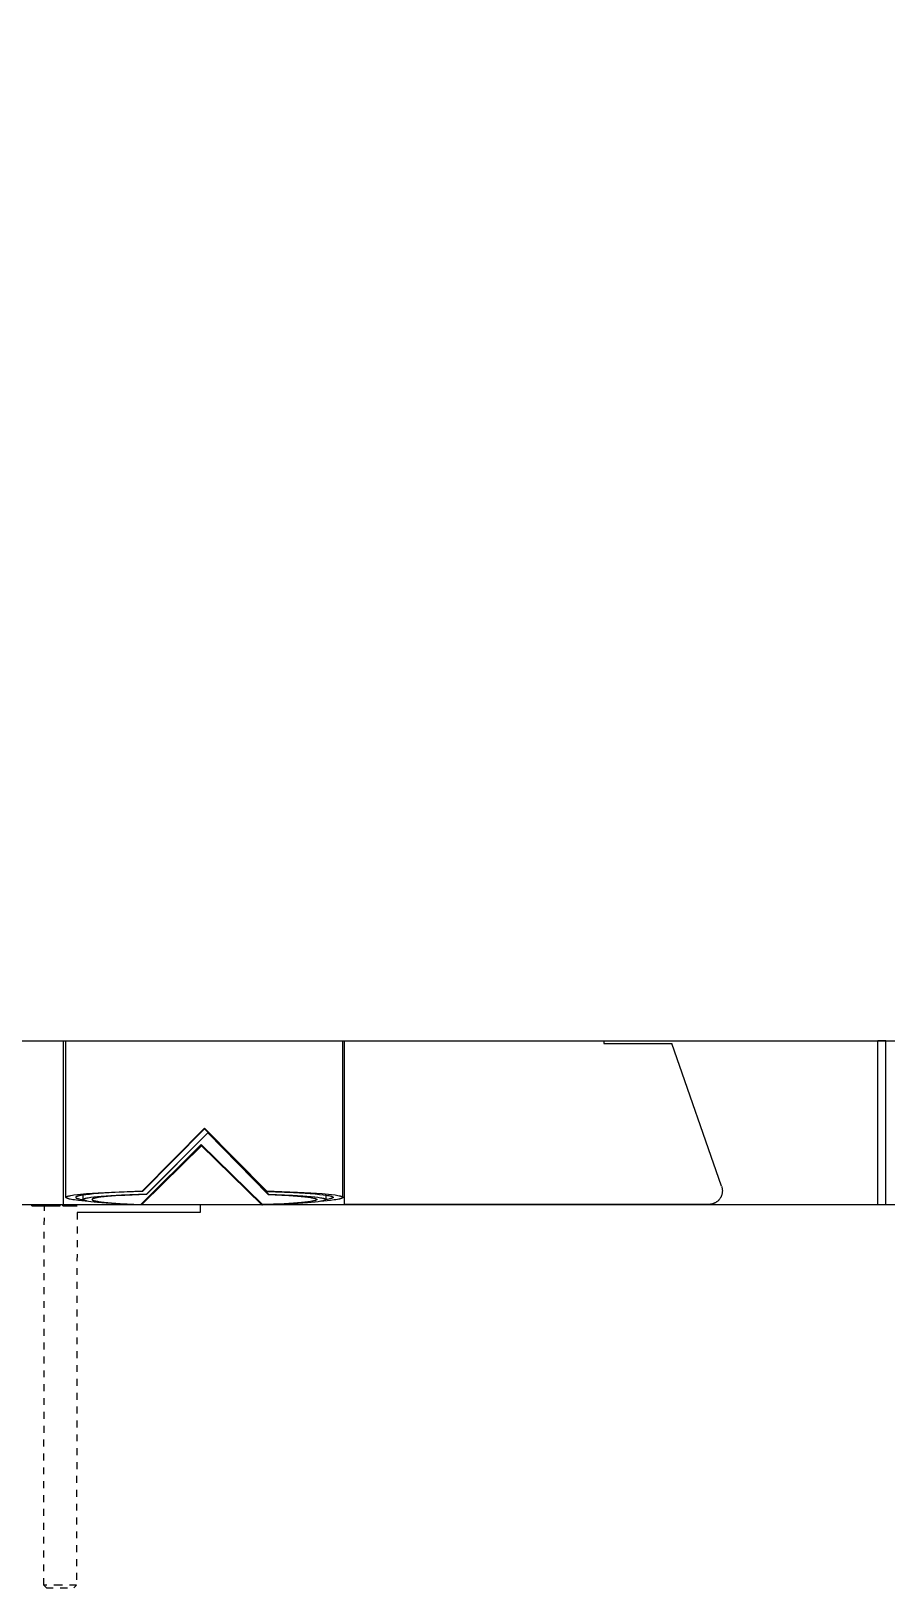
# Model space of a CAD drawing. Header units: inches. Extents: x 214 to 477, y -11 to 187.
# Drawn here: x 255.6 to 267.94, y 67.18 to 89.64 of the extents above; entities that cross this region are included whole.
import ezdxf

# ---------------------------------------------------------------- set-up
doc = ezdxf.new("R2010")
doc.units = ezdxf.units.IN
doc.linetypes.add('HIDDEN', pattern=[1.905, 1.27, -0.635])
for name, color, linetype, lineweight in [('ZANO_R', 7, 'Continuous', 0), ('ZANO_R_przerywana', 250, 'HIDDEN', 0), ('ZANO_W', 1, 'Continuous', 0)]:
    doc.layers.add(name, color=color, linetype=linetype, lineweight=lineweight)
doc.styles.get("Standard").update_dxf_attribs({"font": 'arial.ttf'})
doc.dimstyles.new('amerykanie', dxfattribs={"dimtxt": 50, "dimasz": 50, "dimexe": 0.5, "dimexo": 0.5, "dimgap": 1, "dimtad": 1, "dimdec": 0, "dimzin": 0, "dimlunit": 5, "dimtxsty": 'Standard', "dimcen": 0.09, "dimclrd": 1, "dimclre": 1, "dimclrt": 1, "dimazin": 0, "dimtfac": 1, "dimtdec": 0, "dimtmove": 0, "dimatfit": 3, "dimfxl": 1, "dimtzin": 0, "dimarcsym": 1})

# ---------------------------------------------------------------- blocks, each defined once
blk = doc.blocks.new('*D356')
at = {"layer": 'ZANO_W', "color": 1, "lineweight": -2}
for p, q in [((257.806, 121.283), (221.287, 121.283)), ((221.787, 120.283), (221.787, 73.709)), ((255.292, 72.709), (221.287, 72.709))]:
    blk.add_line(p, q, dxfattribs=at)
at = {"layer": 'ZANO_W', "color": 1}
for points in [[(221.953, 120.283), (221.62, 120.283), (221.787, 121.283)], [(221.62, 73.709), (221.953, 73.709), (221.787, 72.709)]]:
    blk.add_solid(points, dxfattribs=at)
at = {"layer": 'ZANO_W', "color": 1, "insert": (220.026, 96.996), "char_height": 2.4375, "attachment_point": 5, "rotation": 90}
blk.add_mtext('48 9/16', dxfattribs=at)

msp = doc.modelspace()

# ---------------------------------------------------------------- linework, layer by layer
at = {"layer": 'ZANO_R'}
for p, q in [((232.90098, 75.0719), (258.09791, 75.0719)), ((256.06899, 72.70922), (256.06899, 75.0719)), ((256.1029, 72.81202), (256.1029, 75.0719)), ((258.09791, 75.0719), (283.29483, 75.0719)), ((260.10292, 72.81202), (260.10292, 75.0719)), ((260.12683, 72.70922), (260.12683, 75.0719)), ((263.86789, 75.0719), (263.86789, 75.03208)), ((263.86789, 75.03208), (264.85215, 75.03208)), ((265.56867, 72.9707), (264.85215, 75.03208)), ((267.82238, 75.07144), (267.82238, 75.0719)), ((267.94049, 75.07144), (267.82238, 75.07144)), ((267.82238, 72.70922), (267.82238, 75.07144)), ((267.94049, 75.0719), (267.94049, 75.07144)), ((267.94049, 72.70922), (267.94049, 75.07144)), ((257.20757, 72.90476), (258.10291, 73.80994)), ((258.10291, 73.80252), (257.20757, 72.89638)), ((257.2666, 72.85332), (258.15169, 73.74197)), ((257.27103, 72.86104), (258.15547, 73.74856)), ((258.10291, 73.80994), (258.99824, 72.90476)), ((258.10291, 73.80252), (258.10291, 73.80994)), ((258.10291, 73.80252), (258.99824, 72.89638)), ((258.15547, 73.74856), (258.15169, 73.74197)), ((258.15169, 73.74197), (259.0213, 72.85056)), ((258.15547, 73.74856), (259.02574, 72.85828)), ((258.05035, 73.56546), (257.18008, 72.70264)), ((258.05413, 73.57205), (257.18452, 72.71036)), ((257.20757, 72.72594), (258.0553, 73.5605)), ((258.05902, 73.55679), (257.20757, 72.71756)), ((258.05035, 73.56546), (258.05413, 73.57205)), ((258.93479, 72.69988), (258.05035, 73.56546)), ((258.93922, 72.7076), (258.05413, 73.57205)), ((256.1029, 72.81116), (256.10291, 72.81159)), ((256.1029, 72.81094), (256.1029, 72.81116)), ((256.10292, 72.81071), (256.1029, 72.81094)), ((256.10291, 72.81159), (256.10296, 72.81202)), ((256.10294, 72.81049), (256.10292, 72.81071)), ((256.10297, 72.81026), (256.10294, 72.81049)), ((256.10296, 72.81202), (256.10305, 72.81245)), ((256.10301, 72.81004), (256.10297, 72.81026)), ((256.10306, 72.80981), (256.10301, 72.81004)), ((256.10305, 72.81245), (256.10317, 72.81288)), ((256.10312, 72.80959), (256.10306, 72.80981)), ((256.10319, 72.80936), (256.10312, 72.80959)), ((256.10317, 72.81288), (256.10332, 72.81331)), ((256.10327, 72.80914), (256.10319, 72.80936)), ((256.10336, 72.80891), (256.10327, 72.80914)), ((256.10332, 72.81331), (256.10351, 72.81375)), ((256.10346, 72.80869), (256.10336, 72.80891)), ((256.10356, 72.80846), (256.10346, 72.80869)), ((256.10351, 72.81375), (256.10373, 72.81418)), ((256.10368, 72.80823), (256.10356, 72.80846)), ((256.1038, 72.80801), (256.10368, 72.80823)), ((256.10373, 72.81418), (256.10399, 72.81461)), ((256.10394, 72.80778), (256.1038, 72.80801)), ((256.10408, 72.80756), (256.10394, 72.80778)), ((256.10399, 72.81461), (256.10428, 72.81505)), ((256.10424, 72.80733), (256.10408, 72.80756)), ((256.1044, 72.8071), (256.10424, 72.80733)), ((256.10428, 72.81505), (256.1046, 72.81548)), ((256.10457, 72.80688), (256.1044, 72.8071)), ((256.10475, 72.80665), (256.10457, 72.80688)), ((256.1046, 72.81548), (256.10496, 72.81591)), ((256.10494, 72.80642), (256.10475, 72.80665)), ((256.10515, 72.8062), (256.10494, 72.80642)), ((256.10496, 72.81591), (256.10536, 72.81635)), ((256.10536, 72.80597), (256.10515, 72.8062)), ((256.10536, 72.81635), (256.10579, 72.81678)), ((256.10558, 72.80574), (256.10536, 72.80597)), ((256.10581, 72.80552), (256.10558, 72.80574)), ((256.10579, 72.81678), (256.10625, 72.81722)), ((256.10604, 72.80529), (256.10581, 72.80552)), ((256.10629, 72.80506), (256.10604, 72.80529)), ((256.10625, 72.81722), (256.10675, 72.81766)), ((256.10655, 72.80483), (256.10629, 72.80506)), ((256.1071, 72.80438), (256.10655, 72.80483)), ((256.10675, 72.81766), (256.10729, 72.81809)), ((256.10768, 72.80392), (256.1071, 72.80438)), ((256.10729, 72.81809), (256.10786, 72.81853)), ((256.1083, 72.80347), (256.10768, 72.80392)), ((256.10786, 72.81853), (256.10847, 72.81897)), ((256.10896, 72.80301), (256.1083, 72.80347)), ((256.10847, 72.81897), (256.10911, 72.8194)), ((256.10966, 72.80256), (256.10896, 72.80301)), ((256.10911, 72.8194), (256.10979, 72.81984)), ((256.1104, 72.8021), (256.10966, 72.80256)), ((256.10979, 72.81984), (256.1105, 72.82028)), ((256.11118, 72.80164), (256.1104, 72.8021)), ((256.1105, 72.82028), (256.11125, 72.82072)), ((256.112, 72.80119), (256.11118, 72.80164)), ((256.11125, 72.82072), (256.11204, 72.82115)), ((256.11285, 72.80073), (256.112, 72.80119)), ((256.11204, 72.82115), (256.11286, 72.82159)), ((256.11375, 72.80027), (256.11285, 72.80073)), ((256.11286, 72.82159), (256.11461, 72.82247)), ((256.11566, 72.79935), (256.11375, 72.80027)), ((256.11461, 72.82247), (256.11651, 72.82335)), ((256.11773, 72.79844), (256.11566, 72.79935)), ((256.11651, 72.82335), (256.11855, 72.82423)), ((256.11995, 72.79752), (256.11773, 72.79844)), ((256.11855, 72.82423), (256.12074, 72.82511)), ((256.12234, 72.7966), (256.11995, 72.79752)), ((256.12074, 72.82511), (256.12308, 72.82599)), ((256.12489, 72.79568), (256.12234, 72.7966)), ((256.12308, 72.82599), (256.12556, 72.82687)), ((256.12759, 72.79476), (256.12489, 72.79568)), ((256.12556, 72.82687), (256.13097, 72.82864)), ((256.13349, 72.79292), (256.12759, 72.79476)), ((256.13097, 72.82864), (256.13698, 72.8304)), ((256.14004, 72.79108), (256.13349, 72.79292)), ((256.13698, 72.8304), (256.14358, 72.83216)), ((256.14724, 72.78924), (256.14004, 72.79108)), ((256.14358, 72.83216), (256.15079, 72.83393)), ((256.1551, 72.7874), (256.14724, 72.78924)), ((256.15079, 72.83393), (256.1586, 72.83569)), ((256.16362, 72.78556), (256.1551, 72.7874)), ((256.1586, 72.83569), (256.17603, 72.83921)), ((256.18262, 72.7819), (256.16362, 72.78556)), ((256.17603, 72.83921), (256.19589, 72.84271)), ((256.20427, 72.77826), (256.18262, 72.7819)), ((256.19589, 72.84271), (256.21817, 72.84618)), ((256.22854, 72.77464), (256.20427, 72.77826)), ((256.21817, 72.84618), (256.26992, 72.85304)), ((256.24464, 72.81155), (256.24463, 72.81116)), ((256.24463, 72.81116), (256.24463, 72.81103)), ((256.24463, 72.81103), (256.24464, 72.81091)), ((256.24469, 72.81193), (256.24464, 72.81155)), ((256.24464, 72.81091), (256.24464, 72.81078)), ((256.24464, 72.81078), (256.24465, 72.81066)), ((256.24465, 72.81066), (256.24467, 72.81053)), ((256.24467, 72.81053), (256.24469, 72.8104)), ((256.24476, 72.81232), (256.24469, 72.81193)), ((256.24469, 72.8104), (256.24471, 72.81028)), ((256.24471, 72.81028), (256.24473, 72.81015)), ((256.24473, 72.81015), (256.24476, 72.81002)), ((256.24487, 72.81271), (256.24476, 72.81232)), ((256.24476, 72.81002), (256.24479, 72.8099)), ((256.24479, 72.8099), (256.24482, 72.80977)), ((256.24482, 72.80977), (256.24486, 72.80965)), ((256.24486, 72.80965), (256.24489, 72.80952)), ((256.245, 72.8131), (256.24487, 72.81271)), ((256.24489, 72.80952), (256.24494, 72.80939)), ((256.24494, 72.80939), (256.24498, 72.80927)), ((256.24498, 72.80927), (256.24503, 72.80914)), ((256.24516, 72.81349), (256.245, 72.8131)), ((256.24503, 72.80914), (256.24508, 72.80901)), ((256.24508, 72.80901), (256.24514, 72.80889)), ((256.24514, 72.80889), (256.2452, 72.80876)), ((256.24536, 72.81388), (256.24516, 72.81349)), ((256.2452, 72.80876), (256.24526, 72.80863)), ((256.24526, 72.80863), (256.24532, 72.80851)), ((256.24532, 72.80851), (256.24539, 72.80838)), ((256.24558, 72.81427), (256.24536, 72.81388)), ((256.24539, 72.80838), (256.24546, 72.80825)), ((256.24546, 72.80825), (256.24553, 72.80813)), ((256.24553, 72.80813), (256.24561, 72.808)), ((256.24583, 72.81466), (256.24558, 72.81427)), ((256.24561, 72.808), (256.24569, 72.80787)), ((256.24569, 72.80787), (256.24586, 72.80762)), ((256.24611, 72.81505), (256.24583, 72.81466)), ((256.24586, 72.80762), (256.24605, 72.80736)), ((256.24605, 72.80736), (256.24624, 72.80711)), ((256.24643, 72.81544), (256.24611, 72.81505)), ((256.24624, 72.80711), (256.24645, 72.80685)), ((256.24677, 72.81583), (256.24643, 72.81544)), ((256.24645, 72.80685), (256.24667, 72.8066)), ((256.24667, 72.8066), (256.24691, 72.80634)), ((256.24715, 72.81622), (256.24677, 72.81583)), ((256.24691, 72.80634), (256.24716, 72.80609)), ((256.24755, 72.81661), (256.24715, 72.81622)), ((256.24716, 72.80609), (256.24742, 72.80584)), ((256.24742, 72.80584), (256.24769, 72.80558)), ((256.24799, 72.817), (256.24755, 72.81661)), ((256.24769, 72.80558), (256.24798, 72.80532)), ((256.24798, 72.80532), (256.24828, 72.80507)), ((256.24845, 72.8174), (256.24799, 72.817)), ((256.24828, 72.80507), (256.24859, 72.80481)), ((256.24895, 72.81779), (256.24845, 72.8174)), ((256.24859, 72.80481), (256.24892, 72.80456)), ((256.24892, 72.80456), (256.24925, 72.8043)), ((256.24948, 72.81818), (256.24895, 72.81779)), ((256.24925, 72.8043), (256.24961, 72.80405)), ((256.25004, 72.81857), (256.24948, 72.81818)), ((256.24961, 72.80405), (256.25035, 72.80353)), ((256.25063, 72.81897), (256.25004, 72.81857)), ((256.25035, 72.80353), (256.25115, 72.80302)), ((256.25125, 72.81936), (256.25063, 72.81897)), ((256.25115, 72.80302), (256.25199, 72.80251)), ((256.2519, 72.81975), (256.25125, 72.81936)), ((256.25258, 72.82015), (256.2519, 72.81975)), ((256.25199, 72.80251), (256.2529, 72.802)), ((256.2533, 72.82054), (256.25258, 72.82015)), ((256.2529, 72.802), (256.25385, 72.80148)), ((256.25482, 72.82133), (256.2533, 72.82054)), ((256.25385, 72.80148), (256.25486, 72.80097)), ((256.25647, 72.82212), (256.25482, 72.82133)), ((256.25486, 72.80097), (256.25592, 72.80046)), ((256.25592, 72.80046), (256.25703, 72.79994)), ((256.25825, 72.82291), (256.25647, 72.82212)), ((256.25703, 72.79994), (256.25943, 72.79891)), ((256.26015, 72.8237), (256.25825, 72.82291)), ((256.25943, 72.79891), (256.26203, 72.79788)), ((256.26218, 72.82449), (256.26015, 72.8237)), ((256.26203, 72.79788), (256.26486, 72.79685)), ((256.26434, 72.82529), (256.26218, 72.82449)), ((256.26904, 72.82687), (256.26434, 72.82529)), ((256.26486, 72.79685), (256.2679, 72.79582)), ((256.2679, 72.79582), (256.27115, 72.79479)), ((256.27425, 72.82845), (256.26904, 72.82687)), ((256.26992, 72.85304), (256.40133, 72.86617)), ((256.27115, 72.79479), (256.27833, 72.79272)), ((256.27998, 72.83004), (256.27425, 72.82845)), ((256.27833, 72.79272), (256.28639, 72.79066)), ((256.28624, 72.83162), (256.27998, 72.83004)), ((256.29301, 72.83321), (256.28624, 72.83162)), ((256.28639, 72.79066), (256.29533, 72.7886)), ((256.30813, 72.83637), (256.29301, 72.83321)), ((256.29533, 72.7886), (256.30516, 72.78654)), ((256.30516, 72.78654), (256.32748, 72.78244)), ((256.32534, 72.83951), (256.30813, 72.83637)), ((256.34465, 72.84264), (256.32534, 72.83951)), ((256.32748, 72.78244), (256.35335, 72.77838)), ((256.3895, 72.84881), (256.34465, 72.84264)), ((256.3529, 72.78046), (256.3529, 72.84387)), ((256.3529, 72.78071), (256.35294, 72.78106)), ((256.3529, 72.78035), (256.3529, 72.78071)), ((256.35292, 72.77998), (256.3529, 72.78035)), ((256.35297, 72.77962), (256.35292, 72.77998)), ((256.35294, 72.78106), (256.35299, 72.78142)), ((256.35305, 72.77926), (256.35297, 72.77962)), ((256.35299, 72.78142), (256.35308, 72.78178)), ((256.35315, 72.7789), (256.35305, 72.77926)), ((256.35308, 72.78178), (256.35319, 72.78214)), ((256.35328, 72.77854), (256.35315, 72.7789)), ((256.35319, 72.78214), (256.35333, 72.7825)), ((256.35344, 72.77818), (256.35328, 72.77854)), ((256.35333, 72.7825), (256.3535, 72.78286)), ((256.35363, 72.77782), (256.35344, 72.77818)), ((256.3535, 72.78286), (256.35369, 72.78321)), ((256.35384, 72.77745), (256.35363, 72.77782)), ((256.35369, 72.78321), (256.35391, 72.78357)), ((256.35409, 72.77709), (256.35384, 72.77745)), ((256.35391, 72.78357), (256.35415, 72.78393)), ((256.35435, 72.77673), (256.35409, 72.77709)), ((256.35415, 72.78393), (256.35442, 72.78429)), ((256.35465, 72.77636), (256.35435, 72.77673)), ((256.35442, 72.78429), (256.35472, 72.78464)), ((256.35472, 72.78464), (256.35505, 72.785)), ((256.35505, 72.785), (256.3554, 72.78536)), ((256.3554, 72.78536), (256.35578, 72.78572)), ((256.35578, 72.78572), (256.35619, 72.78608)), ((256.35619, 72.78608), (256.35663, 72.78644)), ((256.35663, 72.78644), (256.35709, 72.7868)), ((256.35709, 72.7868), (256.35758, 72.78716)), ((256.35758, 72.78716), (256.3581, 72.78752)), ((256.3581, 72.78752), (256.35865, 72.78788)), ((256.35865, 72.78788), (256.35922, 72.78824)), ((256.35922, 72.78824), (256.35982, 72.7886)), ((256.35982, 72.7886), (256.36045, 72.78896)), ((256.36045, 72.78896), (256.3618, 72.78969)), ((256.3618, 72.78969), (256.36325, 72.79041)), ((256.36325, 72.79041), (256.36482, 72.79114)), ((256.36482, 72.79114), (256.3665, 72.79186)), ((256.3665, 72.79186), (256.36829, 72.79259)), ((256.36829, 72.79259), (256.3702, 72.79331)), ((256.3702, 72.79331), (256.37437, 72.79476)), ((256.37437, 72.79476), (256.37899, 72.79622)), ((256.37899, 72.79622), (256.38407, 72.79767)), ((256.38407, 72.79767), (256.38962, 72.79913)), ((256.4425, 72.85483), (256.3895, 72.84881)), ((256.38962, 72.79913), (256.39564, 72.80058)), ((256.39564, 72.80058), (256.40908, 72.80348)), ((256.40133, 72.86617), (256.56686, 72.87819)), ((256.40908, 72.80348), (256.4244, 72.80638)), ((256.4244, 72.80638), (256.46069, 72.81211)), ((256.50338, 72.86066), (256.4425, 72.85483)), ((256.46069, 72.81211), (256.50442, 72.81774)), ((256.47889, 72.78078), (256.47888, 72.78046)), ((256.47888, 72.78046), (256.4789, 72.78014)), ((256.47893, 72.7811), (256.47889, 72.78078)), ((256.4789, 72.78014), (256.47893, 72.77982)), ((256.47899, 72.78142), (256.47893, 72.7811)), ((256.47893, 72.77982), (256.47899, 72.7795)), ((256.47907, 72.78174), (256.47899, 72.78142)), ((256.47899, 72.7795), (256.47907, 72.77918)), ((256.47917, 72.78206), (256.47907, 72.78174)), ((256.47907, 72.77918), (256.47917, 72.77885)), ((256.4793, 72.78238), (256.47917, 72.78206)), ((256.47917, 72.77885), (256.4793, 72.77853)), ((256.47944, 72.7827), (256.4793, 72.78238)), ((256.4793, 72.77853), (256.47945, 72.77821)), ((256.47962, 72.78302), (256.47944, 72.7827)), ((256.47945, 72.77821), (256.47963, 72.77789)), ((256.47981, 72.78333), (256.47962, 72.78302)), ((256.47963, 72.77789), (256.47983, 72.77756)), ((256.48003, 72.78365), (256.47981, 72.78333)), ((256.47983, 72.77756), (256.48005, 72.77724)), ((256.48027, 72.78397), (256.48003, 72.78365)), ((256.48005, 72.77724), (256.4803, 72.77692)), ((256.48053, 72.78429), (256.48027, 72.78397)), ((256.4803, 72.77692), (256.48057, 72.77659)), ((256.48082, 72.78461), (256.48053, 72.78429)), ((256.48057, 72.77659), (256.48086, 72.77627)), ((256.48113, 72.78493), (256.48082, 72.78461)), ((256.48146, 72.78525), (256.48113, 72.78493)), ((256.48182, 72.78557), (256.48146, 72.78525)), ((256.4822, 72.78589), (256.48182, 72.78557)), ((256.4826, 72.78621), (256.4822, 72.78589)), ((256.48303, 72.78653), (256.4826, 72.78621)), ((256.48348, 72.78685), (256.48303, 72.78653)), ((256.48395, 72.78717), (256.48348, 72.78685)), ((256.48445, 72.78749), (256.48395, 72.78717)), ((256.48497, 72.78781), (256.48445, 72.78749)), ((256.48551, 72.78814), (256.48497, 72.78781)), ((256.48668, 72.78878), (256.48551, 72.78814)), ((256.48793, 72.78942), (256.48668, 72.78878)), ((256.48929, 72.79007), (256.48793, 72.78942)), ((256.49074, 72.79071), (256.48929, 72.79007)), ((256.49228, 72.79136), (256.49074, 72.79071)), ((256.49393, 72.79201), (256.49228, 72.79136)), ((256.49751, 72.7933), (256.49393, 72.79201)), ((256.50148, 72.79459), (256.49751, 72.7933)), ((256.50584, 72.79589), (256.50148, 72.79459)), ((256.64705, 72.8716), (256.50338, 72.86066)), ((256.50442, 72.81774), (256.61349, 72.82855)), ((256.5106, 72.79718), (256.50584, 72.79589)), ((256.51575, 72.79847), (256.5106, 72.79718)), ((256.52726, 72.80105), (256.51575, 72.79847)), ((256.54036, 72.80363), (256.52726, 72.80105)), ((256.55505, 72.80619), (256.54036, 72.80363)), ((256.57134, 72.80873), (256.55505, 72.80619)), ((256.56686, 72.87819), (256.76111, 72.88878)), ((256.60865, 72.81375), (256.57134, 72.80873)), ((256.70164, 72.82343), (256.60865, 72.81375)), ((256.61349, 72.82855), (256.74907, 72.8385)), ((256.81613, 72.88132), (256.64705, 72.8716)), ((256.81736, 72.8324), (256.70164, 72.82343)), ((256.74907, 72.8385), (256.90725, 72.84734)), ((256.76111, 72.88878), (257.20757, 72.90476)), ((257.20757, 72.89638), (256.81613, 72.88132)), ((256.95277, 72.84047), (256.81736, 72.8324)), ((256.90725, 72.84734), (257.27103, 72.86104)), ((257.2666, 72.85332), (256.95277, 72.84047)), ((257.20757, 72.90476), (257.20757, 72.89638)), ((257.27103, 72.86104), (257.2666, 72.85332)), ((258.99824, 72.90476), (259.44471, 72.88878)), ((258.99824, 72.89638), (258.99824, 72.90476)), ((258.99824, 72.89638), (259.38969, 72.88132)), ((259.0213, 72.85056), (259.02574, 72.85828)), ((259.0213, 72.85056), (259.31982, 72.83675)), ((259.02574, 72.85828), (259.37314, 72.84346)), ((259.31982, 72.83675), (259.44572, 72.82827)), ((259.37314, 72.84346), (259.52089, 72.83414)), ((259.38969, 72.88132), (259.55877, 72.8716)), ((259.44471, 72.88878), (259.63895, 72.87819)), ((259.44572, 72.82827), (259.55094, 72.81895)), ((259.52089, 72.83414), (259.64481, 72.82378)), ((259.55094, 72.81895), (259.59488, 72.81404)), ((259.55877, 72.8716), (259.70244, 72.86066)), ((259.59488, 72.81404), (259.63267, 72.809)), ((259.63267, 72.809), (259.64921, 72.80644)), ((259.63895, 72.87819), (259.80449, 72.86617)), ((259.64481, 72.82378), (259.69665, 72.81829)), ((259.64921, 72.80644), (259.66415, 72.80387)), ((259.66415, 72.80387), (259.67749, 72.80128)), ((259.67749, 72.80128), (259.68922, 72.79867)), ((259.68922, 72.79867), (259.69448, 72.79737)), ((259.69448, 72.79737), (259.69934, 72.79607)), ((259.69665, 72.81829), (259.74128, 72.81265)), ((259.69934, 72.79607), (259.7038, 72.79476)), ((259.70244, 72.86066), (259.76331, 72.85483)), ((259.7038, 72.79476), (259.70786, 72.79345)), ((259.70786, 72.79345), (259.71152, 72.79214)), ((259.71152, 72.79214), (259.71321, 72.79149)), ((259.71321, 72.79149), (259.71479, 72.79084)), ((259.71479, 72.79084), (259.71627, 72.79019)), ((259.71627, 72.79019), (259.71766, 72.78953)), ((259.71766, 72.78953), (259.71895, 72.78888)), ((259.71895, 72.78888), (259.72014, 72.78823)), ((259.72014, 72.78823), (259.7207, 72.7879)), ((259.7207, 72.7879), (259.72123, 72.78758)), ((259.72123, 72.78758), (259.72174, 72.78725)), ((259.72174, 72.78725), (259.72223, 72.78693)), ((259.72223, 72.78693), (259.72269, 72.7866)), ((259.72269, 72.7866), (259.72313, 72.78628)), ((259.72313, 72.78628), (259.72354, 72.78595)), ((259.72354, 72.78595), (259.72393, 72.78563)), ((259.72393, 72.78563), (259.7243, 72.7853)), ((259.7243, 72.7853), (259.72464, 72.78498)), ((259.72464, 72.78498), (259.72496, 72.78466)), ((259.72496, 72.78466), (259.72525, 72.78433)), ((259.72529, 72.77664), (259.725, 72.77632)), ((259.72525, 72.78433), (259.72552, 72.78401)), ((259.72555, 72.77695), (259.72529, 72.77664)), ((259.72552, 72.78401), (259.72577, 72.78369)), ((259.72579, 72.77727), (259.72555, 72.77695)), ((259.72577, 72.78369), (259.72599, 72.78336)), ((259.72601, 72.77759), (259.72579, 72.77727)), ((259.72599, 72.78336), (259.72619, 72.78304)), ((259.7262, 72.77791), (259.72601, 72.77759)), ((259.72619, 72.78304), (259.72636, 72.78272)), ((259.72637, 72.77823), (259.7262, 72.77791)), ((259.72636, 72.78272), (259.72652, 72.78239)), ((259.72652, 72.77855), (259.72637, 72.77823)), ((259.72652, 72.78239), (259.72664, 72.78207)), ((259.72665, 72.77887), (259.72652, 72.77855)), ((259.72664, 72.78207), (259.72675, 72.78175)), ((259.72675, 72.77919), (259.72665, 72.77887)), ((259.72675, 72.78175), (259.72683, 72.78143)), ((259.72683, 72.77951), (259.72675, 72.77919)), ((259.72683, 72.78143), (259.72689, 72.78111)), ((259.72689, 72.77983), (259.72683, 72.77951)), ((259.72689, 72.78111), (259.72692, 72.78079)), ((259.72692, 72.78015), (259.72689, 72.77983)), ((259.72692, 72.78079), (259.72693, 72.78047)), ((259.72693, 72.78047), (259.72692, 72.78015)), ((259.74128, 72.81265), (259.77848, 72.80689)), ((259.76331, 72.85483), (259.81632, 72.84881)), ((259.77848, 72.80689), (259.79425, 72.80398)), ((259.79425, 72.80398), (259.80812, 72.80105)), ((259.80449, 72.86617), (259.93589, 72.85304)), ((259.80812, 72.80105), (259.81434, 72.79959)), ((259.81434, 72.79959), (259.82009, 72.79812)), ((259.81632, 72.84881), (259.86117, 72.84264)), ((259.82009, 72.79812), (259.82537, 72.79665)), ((259.82537, 72.79665), (259.83018, 72.79518)), ((259.83018, 72.79518), (259.83452, 72.79371)), ((259.83452, 72.79371), (259.83651, 72.79298)), ((259.83651, 72.79298), (259.83839, 72.79224)), ((259.83839, 72.79224), (259.84015, 72.79151)), ((259.84015, 72.79151), (259.8418, 72.79077)), ((259.8418, 72.79077), (259.84333, 72.79004)), ((259.84333, 72.79004), (259.84474, 72.78931)), ((259.84474, 72.78931), (259.84541, 72.78894)), ((259.84541, 72.78894), (259.84604, 72.78857)), ((259.84604, 72.78857), (259.84665, 72.78821)), ((259.84665, 72.78821), (259.84723, 72.78784)), ((259.84723, 72.78784), (259.84778, 72.78748)), ((259.84778, 72.78748), (259.8483, 72.78711)), ((259.8483, 72.78711), (259.8488, 72.78675)), ((259.8488, 72.78675), (259.84926, 72.78638)), ((259.84926, 72.78638), (259.8497, 72.78602)), ((259.8497, 72.78602), (259.85011, 72.78565)), ((259.85011, 72.78565), (259.85049, 72.78529)), ((259.85049, 72.78529), (259.85084, 72.78493)), ((259.85084, 72.78493), (259.85117, 72.78456)), ((259.85139, 72.77664), (259.85109, 72.77628)), ((259.85117, 72.78456), (259.85146, 72.7842)), ((259.85167, 72.777), (259.85139, 72.77664)), ((259.85146, 72.7842), (259.85173, 72.78384)), ((259.85191, 72.77736), (259.85167, 72.777)), ((259.85173, 72.78384), (259.85197, 72.78347)), ((259.85213, 72.77771), (259.85191, 72.77736)), ((259.85197, 72.78347), (259.85219, 72.78311)), ((259.85232, 72.77807), (259.85213, 72.77771)), ((259.85219, 72.78311), (259.85238, 72.78275)), ((259.85249, 72.77843), (259.85232, 72.77807)), ((259.85238, 72.78275), (259.85253, 72.78239)), ((259.87834, 72.78244), (259.85247, 72.77838)), ((259.85263, 72.77879), (259.85249, 72.77843)), ((259.85253, 72.78239), (259.85267, 72.78202)), ((259.85274, 72.77914), (259.85263, 72.77879)), ((259.85267, 72.78202), (259.85277, 72.78166)), ((259.85282, 72.7795), (259.85274, 72.77914)), ((259.85277, 72.78166), (259.85285, 72.7813)), ((259.85288, 72.77986), (259.85282, 72.7795)), ((259.85285, 72.7813), (259.8529, 72.78094)), ((259.85291, 72.78022), (259.85288, 72.77986)), ((259.8529, 72.78094), (259.85292, 72.78058)), ((259.85292, 72.78058), (259.85291, 72.78022)), ((259.85292, 72.84387), (259.85292, 72.78058)), ((259.86117, 72.84264), (259.88047, 72.83951)), ((259.90066, 72.78654), (259.87834, 72.78244)), ((259.88047, 72.83951), (259.89769, 72.83637)), ((259.89769, 72.83637), (259.91281, 72.83321)), ((259.91049, 72.7886), (259.90066, 72.78654)), ((259.91943, 72.79066), (259.91049, 72.7886)), ((259.91281, 72.83321), (259.91958, 72.83162)), ((259.92749, 72.79272), (259.91943, 72.79066)), ((259.91958, 72.83162), (259.92583, 72.83004)), ((259.92583, 72.83004), (259.93157, 72.82845)), ((259.93466, 72.79479), (259.92749, 72.79272)), ((259.93157, 72.82845), (259.93678, 72.82687)), ((259.93792, 72.79582), (259.93466, 72.79479)), ((259.93589, 72.85304), (259.98765, 72.84618)), ((259.93678, 72.82687), (259.94148, 72.82529)), ((259.94096, 72.79685), (259.93792, 72.79582)), ((259.94379, 72.79788), (259.94096, 72.79685)), ((259.94148, 72.82529), (259.94364, 72.82449)), ((259.94364, 72.82449), (259.94567, 72.8237)), ((259.94639, 72.79891), (259.94379, 72.79788)), ((259.94567, 72.8237), (259.94757, 72.82291)), ((259.94878, 72.79994), (259.94639, 72.79891)), ((259.94757, 72.82291), (259.94935, 72.82212)), ((259.9499, 72.80046), (259.94878, 72.79994)), ((259.94935, 72.82212), (259.951, 72.82133)), ((259.95096, 72.80097), (259.9499, 72.80046)), ((259.95197, 72.80148), (259.95096, 72.80097)), ((259.951, 72.82133), (259.95252, 72.82054)), ((259.95292, 72.802), (259.95197, 72.80148)), ((259.95252, 72.82054), (259.95323, 72.82015)), ((259.95382, 72.80251), (259.95292, 72.802)), ((259.95323, 72.82015), (259.95392, 72.81975)), ((259.95467, 72.80302), (259.95382, 72.80251)), ((259.95392, 72.81975), (259.95457, 72.81936)), ((259.95457, 72.81936), (259.95519, 72.81897)), ((259.95547, 72.80353), (259.95467, 72.80302)), ((259.95519, 72.81897), (259.95578, 72.81857)), ((259.95621, 72.80405), (259.95547, 72.80353)), ((259.95578, 72.81857), (259.95634, 72.81818)), ((259.95656, 72.8043), (259.95621, 72.80405)), ((259.95634, 72.81818), (259.95687, 72.81779)), ((259.9569, 72.80456), (259.95656, 72.8043)), ((259.95687, 72.81779), (259.95736, 72.8174)), ((259.95723, 72.80481), (259.9569, 72.80456)), ((259.95754, 72.80507), (259.95723, 72.80481)), ((259.95736, 72.8174), (259.95783, 72.817)), ((259.95784, 72.80532), (259.95754, 72.80507)), ((259.95783, 72.817), (259.95827, 72.81661)), ((259.95813, 72.80558), (259.95784, 72.80532)), ((259.9584, 72.80584), (259.95813, 72.80558)), ((259.95827, 72.81661), (259.95867, 72.81622)), ((259.95866, 72.80609), (259.9584, 72.80584)), ((259.95891, 72.80634), (259.95866, 72.80609)), ((259.95867, 72.81622), (259.95905, 72.81583)), ((259.95914, 72.8066), (259.95891, 72.80634)), ((259.95905, 72.81583), (259.95939, 72.81544)), ((259.95937, 72.80685), (259.95914, 72.8066)), ((259.95958, 72.80711), (259.95937, 72.80685)), ((259.95939, 72.81544), (259.9597, 72.81505)), ((259.95977, 72.80736), (259.95958, 72.80711)), ((259.9597, 72.81505), (259.95999, 72.81466)), ((259.95996, 72.80762), (259.95977, 72.80736)), ((259.96013, 72.80787), (259.95996, 72.80762)), ((259.95999, 72.81466), (259.96024, 72.81427)), ((259.96021, 72.808), (259.96013, 72.80787)), ((259.96028, 72.80813), (259.96021, 72.808)), ((259.96024, 72.81427), (259.96046, 72.81388)), ((259.96036, 72.80825), (259.96028, 72.80813)), ((259.96043, 72.80838), (259.96036, 72.80825)), ((259.9605, 72.80851), (259.96043, 72.80838)), ((259.96046, 72.81388), (259.96066, 72.81349)), ((259.96056, 72.80863), (259.9605, 72.80851)), ((259.96062, 72.80876), (259.96056, 72.80863)), ((259.96068, 72.80889), (259.96062, 72.80876)), ((259.96066, 72.81349), (259.96082, 72.8131)), ((259.96074, 72.80901), (259.96068, 72.80889)), ((259.96079, 72.80914), (259.96074, 72.80901)), ((259.96084, 72.80927), (259.96079, 72.80914)), ((259.96082, 72.8131), (259.96095, 72.81271)), ((259.96088, 72.80939), (259.96084, 72.80927)), ((259.96092, 72.80952), (259.96088, 72.80939)), ((259.96096, 72.80965), (259.96092, 72.80952)), ((259.96095, 72.81271), (259.96106, 72.81232)), ((259.961, 72.80977), (259.96096, 72.80965)), ((259.96103, 72.8099), (259.961, 72.80977)), ((259.96106, 72.81002), (259.96103, 72.8099)), ((259.96106, 72.81232), (259.96113, 72.81193)), ((259.96109, 72.81015), (259.96106, 72.81002)), ((259.96111, 72.81028), (259.96109, 72.81015)), ((259.96113, 72.8104), (259.96111, 72.81028)), ((259.96113, 72.81193), (259.96117, 72.81155)), ((259.96115, 72.81053), (259.96113, 72.8104)), ((259.96116, 72.81066), (259.96115, 72.81053)), ((259.96117, 72.81078), (259.96116, 72.81066)), ((259.96117, 72.81155), (259.96119, 72.81116)), ((259.96118, 72.81091), (259.96117, 72.81078)), ((259.96119, 72.81103), (259.96118, 72.81091)), ((259.96119, 72.81116), (259.96119, 72.81103)), ((260.00155, 72.77826), (259.97728, 72.77464)), ((259.98765, 72.84618), (260.00993, 72.84271)), ((260.0232, 72.7819), (260.00155, 72.77826)), ((260.00993, 72.84271), (260.02979, 72.83921)), ((260.0422, 72.78556), (260.0232, 72.7819)), ((260.02979, 72.83921), (260.04722, 72.83569)), ((260.05072, 72.7874), (260.0422, 72.78556)), ((260.04722, 72.83569), (260.05503, 72.83393)), ((260.05857, 72.78924), (260.05072, 72.7874)), ((260.05503, 72.83393), (260.06224, 72.83216)), ((260.06578, 72.79108), (260.05857, 72.78924)), ((260.06224, 72.83216), (260.06884, 72.8304)), ((260.07232, 72.79292), (260.06578, 72.79108)), ((260.06884, 72.8304), (260.07485, 72.82864)), ((260.07822, 72.79476), (260.07232, 72.79292)), ((260.07485, 72.82864), (260.08026, 72.82687)), ((260.08093, 72.79568), (260.07822, 72.79476)), ((260.08026, 72.82687), (260.08274, 72.82599)), ((260.08348, 72.7966), (260.08093, 72.79568)), ((260.08274, 72.82599), (260.08508, 72.82511)), ((260.08587, 72.79752), (260.08348, 72.7966)), ((260.08508, 72.82511), (260.08727, 72.82423)), ((260.08809, 72.79844), (260.08587, 72.79752)), ((260.08727, 72.82423), (260.08931, 72.82335)), ((260.09016, 72.79935), (260.08809, 72.79844)), ((260.08931, 72.82335), (260.09121, 72.82247)), ((260.09207, 72.80027), (260.09016, 72.79935)), ((260.09121, 72.82247), (260.09296, 72.82159)), ((260.09296, 72.80073), (260.09207, 72.80027)), ((260.09296, 72.82159), (260.09378, 72.82115)), ((260.09382, 72.80119), (260.09296, 72.80073)), ((260.09378, 72.82115), (260.09457, 72.82072)), ((260.09464, 72.80164), (260.09382, 72.80119)), ((260.09457, 72.82072), (260.09532, 72.82028)), ((260.09542, 72.8021), (260.09464, 72.80164)), ((260.09532, 72.82028), (260.09603, 72.81984)), ((260.09615, 72.80256), (260.09542, 72.8021)), ((260.09603, 72.81984), (260.09671, 72.8194)), ((260.09685, 72.80301), (260.09615, 72.80256)), ((260.09671, 72.8194), (260.09735, 72.81897)), ((260.09752, 72.80347), (260.09685, 72.80301)), ((260.09735, 72.81897), (260.09796, 72.81853)), ((260.09814, 72.80392), (260.09752, 72.80347)), ((260.09796, 72.81853), (260.09853, 72.81809)), ((260.09872, 72.80438), (260.09814, 72.80392)), ((260.09853, 72.81809), (260.09907, 72.81766)), ((260.09927, 72.80483), (260.09872, 72.80438)), ((260.09907, 72.81766), (260.09957, 72.81722)), ((260.09953, 72.80506), (260.09927, 72.80483)), ((260.09977, 72.80529), (260.09953, 72.80506)), ((260.09957, 72.81722), (260.10003, 72.81678)), ((260.10001, 72.80552), (260.09977, 72.80529)), ((260.10024, 72.80574), (260.10001, 72.80552)), ((260.10003, 72.81678), (260.10046, 72.81635)), ((260.10046, 72.80597), (260.10024, 72.80574)), ((260.10046, 72.81635), (260.10086, 72.81591)), ((260.10067, 72.8062), (260.10046, 72.80597)), ((260.10087, 72.80642), (260.10067, 72.8062)), ((260.10086, 72.81591), (260.10122, 72.81548)), ((260.10107, 72.80665), (260.10087, 72.80642)), ((260.10125, 72.80688), (260.10107, 72.80665)), ((260.10122, 72.81548), (260.10154, 72.81505)), ((260.10142, 72.8071), (260.10125, 72.80688)), ((260.10158, 72.80733), (260.10142, 72.8071)), ((260.10154, 72.81505), (260.10183, 72.81461)), ((260.10174, 72.80756), (260.10158, 72.80733)), ((260.10188, 72.80778), (260.10174, 72.80756)), ((260.10183, 72.81461), (260.10209, 72.81418)), ((260.10201, 72.80801), (260.10188, 72.80778)), ((260.10214, 72.80823), (260.10201, 72.80801)), ((260.10209, 72.81418), (260.10231, 72.81375)), ((260.10226, 72.80846), (260.10214, 72.80823)), ((260.10236, 72.80869), (260.10226, 72.80846)), ((260.10231, 72.81375), (260.1025, 72.81331)), ((260.10246, 72.80891), (260.10236, 72.80869)), ((260.10255, 72.80914), (260.10246, 72.80891)), ((260.1025, 72.81331), (260.10265, 72.81288)), ((260.10263, 72.80936), (260.10255, 72.80914)), ((260.1027, 72.80959), (260.10263, 72.80936)), ((260.10265, 72.81288), (260.10277, 72.81245)), ((260.10276, 72.80981), (260.1027, 72.80959)), ((260.10281, 72.81004), (260.10276, 72.80981)), ((260.10277, 72.81245), (260.10285, 72.81202)), ((260.10285, 72.81026), (260.10281, 72.81004)), ((260.10285, 72.81202), (260.1029, 72.81159)), ((260.10288, 72.81049), (260.10285, 72.81026)), ((260.1029, 72.81071), (260.10288, 72.81049)), ((260.1029, 72.81159), (260.10292, 72.81116)), ((260.10292, 72.81094), (260.1029, 72.81071)), ((260.10292, 72.81116), (260.10292, 72.81094)), ((265.5311, 72.7767), (265.52659, 72.77171)), ((265.53543, 72.78184), (265.5311, 72.7767)), ((265.53958, 72.78713), (265.53543, 72.78184)), ((265.54355, 72.79255), (265.53958, 72.78713)), ((265.54733, 72.79811), (265.54355, 72.79255)), ((265.55092, 72.80379), (265.54733, 72.79811)), ((265.55432, 72.80959), (265.55092, 72.80379)), ((265.55751, 72.81551), (265.55432, 72.80959)), ((265.5605, 72.82153), (265.55751, 72.81551)), ((265.56328, 72.82764), (265.5605, 72.82153)), ((265.56585, 72.83385), (265.56328, 72.82764)), ((265.56821, 72.84015), (265.56585, 72.83385)), ((265.57036, 72.84652), (265.56821, 72.84015)), ((265.56867, 72.9707), (265.57072, 72.96445)), ((265.57228, 72.85296), (265.57036, 72.84652)), ((265.57072, 72.96445), (265.57257, 72.95813)), ((265.57398, 72.85946), (265.57228, 72.85296)), ((265.57257, 72.95813), (265.57421, 72.95175)), ((265.57546, 72.86602), (265.57398, 72.85946)), ((265.57421, 72.95175), (265.57563, 72.94532)), ((265.57672, 72.87262), (265.57546, 72.86602)), ((265.57563, 72.94532), (265.57683, 72.93884)), ((265.57775, 72.87927), (265.57672, 72.87262)), ((265.57683, 72.93884), (265.57782, 72.93233)), ((265.57855, 72.88594), (265.57775, 72.87927)), ((265.57782, 72.93233), (265.57859, 72.92579)), ((265.57912, 72.89264), (265.57855, 72.88594)), ((265.57859, 72.92579), (265.57914, 72.91923)), ((265.57946, 72.89935), (265.57912, 72.89264)), ((265.57914, 72.91923), (265.57947, 72.91265)), ((265.57958, 72.90607), (265.57946, 72.89935)), ((265.57947, 72.91265), (265.57958, 72.90607)), ((250.81309, 72.70922), (256.06899, 72.70922)), ((255.61247, 72.6898), (255.6125, 72.70922)), ((255.61253, 72.6898), (256.01961, 72.68917)), ((256.01961, 72.68917), (256.01964, 72.70922)), ((256.05684, 72.68911), (256.05584, 72.70922)), ((256.05684, 72.68911), (256.06093, 72.68911)), ((256.06096, 72.70922), (256.06093, 72.68911)), ((256.06093, 72.68911), (256.26404, 72.68879)), ((256.06899, 72.70922), (257.00316, 72.70922)), ((256.28489, 72.76753), (256.22854, 72.77464)), ((256.85774, 72.59171), (256.26389, 72.59171)), ((256.42763, 72.75398), (256.28489, 72.76753)), ((256.35498, 72.776), (256.35465, 72.77636)), ((256.35533, 72.77564), (256.35498, 72.776)), ((256.35571, 72.77527), (256.35533, 72.77564)), ((256.35612, 72.77491), (256.35571, 72.77527)), ((256.35656, 72.77454), (256.35612, 72.77491)), ((256.35702, 72.77418), (256.35656, 72.77454)), ((256.35752, 72.77381), (256.35702, 72.77418)), ((256.35804, 72.77345), (256.35752, 72.77381)), ((256.35859, 72.77308), (256.35804, 72.77345)), ((256.35917, 72.77272), (256.35859, 72.77308)), ((256.35978, 72.77235), (256.35917, 72.77272)), ((256.36041, 72.77199), (256.35978, 72.77235)), ((256.36108, 72.77162), (256.36041, 72.77199)), ((256.36249, 72.77089), (256.36108, 72.77162)), ((256.36402, 72.77015), (256.36249, 72.77089)), ((256.36567, 72.76942), (256.36402, 72.77015)), ((256.36743, 72.76869), (256.36567, 72.76942)), ((256.36931, 72.76795), (256.36743, 72.76869)), ((256.3713, 72.76722), (256.36931, 72.76795)), ((256.37564, 72.76575), (256.3713, 72.76722)), ((256.38045, 72.76428), (256.37564, 72.76575)), ((256.38573, 72.76281), (256.38045, 72.76428)), ((256.39148, 72.76134), (256.38573, 72.76281)), ((256.3977, 72.75987), (256.39148, 72.76134)), ((256.41157, 72.75695), (256.3977, 72.75987)), ((256.42734, 72.75403), (256.41157, 72.75695)), ((256.46454, 72.74827), (256.42734, 72.75403)), ((256.50917, 72.74263), (256.46454, 72.74827)), ((256.48086, 72.77627), (256.48118, 72.77595)), ((256.48118, 72.77595), (256.48152, 72.77562)), ((256.48152, 72.77562), (256.48189, 72.7753)), ((256.48189, 72.7753), (256.48228, 72.77497)), ((256.48228, 72.77497), (256.48269, 72.77465)), ((256.48269, 72.77465), (256.48313, 72.77432)), ((256.48313, 72.77432), (256.48359, 72.774)), ((256.48359, 72.774), (256.48407, 72.77367)), ((256.48407, 72.77367), (256.48458, 72.77335)), ((256.48458, 72.77335), (256.48512, 72.77302)), ((256.48512, 72.77302), (256.48568, 72.7727)), ((256.48568, 72.7727), (256.48687, 72.77205)), ((256.48687, 72.77205), (256.48816, 72.77139)), ((256.48816, 72.77139), (256.48954, 72.77074)), ((256.48954, 72.77074), (256.49103, 72.77009)), ((256.49103, 72.77009), (256.49261, 72.76943)), ((256.49261, 72.76943), (256.49429, 72.76878)), ((256.49429, 72.76878), (256.49796, 72.76747)), ((256.49796, 72.76747), (256.50202, 72.76617)), ((256.50202, 72.76617), (256.50648, 72.76486)), ((256.50648, 72.76486), (256.51134, 72.76356)), ((256.56101, 72.73715), (256.50917, 72.74263)), ((256.51134, 72.76356), (256.5166, 72.76225)), ((256.5166, 72.76225), (256.52833, 72.75965)), ((256.52833, 72.75965), (256.54167, 72.75706)), ((256.54167, 72.75706), (256.55661, 72.75448)), ((256.55661, 72.75448), (256.57315, 72.75193)), ((256.68493, 72.72679), (256.56101, 72.73715)), ((256.57315, 72.75193), (256.61094, 72.74689)), ((256.61094, 72.74689), (256.65487, 72.74198)), ((256.65487, 72.74198), (256.7601, 72.73266)), ((256.83268, 72.71746), (256.68493, 72.72679)), ((256.7601, 72.73266), (256.886, 72.72418)), ((257.18008, 72.70264), (256.83268, 72.71746)), ((258.03885, 72.59171), (256.85774, 72.59171)), ((256.886, 72.72418), (257.18452, 72.71036)), ((257.18452, 72.71036), (257.18008, 72.70264)), ((257.18676, 72.70922), (258.925, 72.70922)), ((257.20757, 72.71756), (257.19556, 72.71788)), ((257.20385, 72.72604), (257.20757, 72.72594)), ((257.20757, 72.72594), (257.20757, 72.71756)), ((258.03885, 72.70922), (258.03885, 72.59171)), ((259.29857, 72.71359), (258.93479, 72.69988)), ((258.93479, 72.69988), (258.93922, 72.7076)), ((259.25305, 72.72046), (258.93922, 72.7076)), ((259.20266, 72.70922), (260.12683, 72.70922)), ((259.38845, 72.72853), (259.25305, 72.72046)), ((259.45675, 72.72243), (259.29857, 72.71359)), ((259.50418, 72.7375), (259.38845, 72.72853)), ((259.59233, 72.73238), (259.45675, 72.72243)), ((259.59717, 72.74717), (259.50418, 72.7375)), ((259.70139, 72.74318), (259.59233, 72.73238)), ((259.63448, 72.75219), (259.59717, 72.74717)), ((259.65077, 72.75474), (259.63448, 72.75219)), ((259.66546, 72.7573), (259.65077, 72.75474)), ((259.67856, 72.75987), (259.66546, 72.7573)), ((259.69006, 72.76245), (259.67856, 72.75987)), ((259.69522, 72.76375), (259.69006, 72.76245)), ((259.69998, 72.76504), (259.69522, 72.76375)), ((259.70434, 72.76634), (259.69998, 72.76504)), ((259.74513, 72.74882), (259.70139, 72.74318)), ((259.70831, 72.76763), (259.70434, 72.76634)), ((259.71189, 72.76892), (259.70831, 72.76763)), ((259.71353, 72.76957), (259.71189, 72.76892)), ((259.71508, 72.77021), (259.71353, 72.76957)), ((259.71653, 72.77086), (259.71508, 72.77021)), ((259.71788, 72.7715), (259.71653, 72.77086)), ((259.71914, 72.77215), (259.71788, 72.7715)), ((259.7203, 72.77279), (259.71914, 72.77215)), ((259.72085, 72.77311), (259.7203, 72.77279)), ((259.72137, 72.77343), (259.72085, 72.77311)), ((259.72187, 72.77375), (259.72137, 72.77343)), ((259.72234, 72.77408), (259.72187, 72.77375)), ((259.72279, 72.7744), (259.72234, 72.77408)), ((259.72322, 72.77472), (259.72279, 72.7744)), ((259.72362, 72.77504), (259.72322, 72.77472)), ((259.724, 72.77536), (259.72362, 72.77504)), ((259.72436, 72.77568), (259.724, 72.77536)), ((259.72469, 72.776), (259.72436, 72.77568)), ((259.725, 72.77632), (259.72469, 72.776)), ((259.78142, 72.75455), (259.74513, 72.74882)), ((259.92092, 72.76753), (259.77818, 72.75398)), ((259.79674, 72.75744), (259.78142, 72.75455)), ((259.81018, 72.76034), (259.79674, 72.75744)), ((259.8162, 72.7618), (259.81018, 72.76034)), ((259.82175, 72.76325), (259.8162, 72.7618)), ((259.82683, 72.76471), (259.82175, 72.76325)), ((259.83145, 72.76616), (259.82683, 72.76471)), ((259.83561, 72.76761), (259.83145, 72.76616)), ((259.83752, 72.76834), (259.83561, 72.76761)), ((259.83932, 72.76907), (259.83752, 72.76834)), ((259.841, 72.76979), (259.83932, 72.76907)), ((259.84257, 72.77052), (259.841, 72.76979)), ((259.84402, 72.77124), (259.84257, 72.77052)), ((259.84537, 72.77196), (259.84402, 72.77124)), ((259.846, 72.77232), (259.84537, 72.77196)), ((259.8466, 72.77268), (259.846, 72.77232)), ((259.84717, 72.77305), (259.8466, 72.77268)), ((259.84772, 72.77341), (259.84717, 72.77305)), ((259.84824, 72.77377), (259.84772, 72.77341)), ((259.84873, 72.77413), (259.84824, 72.77377)), ((259.84919, 72.77449), (259.84873, 72.77413)), ((259.84963, 72.77485), (259.84919, 72.77449)), ((259.85003, 72.77521), (259.84963, 72.77485)), ((259.85041, 72.77556), (259.85003, 72.77521)), ((259.85077, 72.77592), (259.85041, 72.77556)), ((259.85109, 72.77628), (259.85077, 72.77592)), ((259.97728, 72.77464), (259.92092, 72.76753)), ((265.38273, 72.70922), (260.12683, 72.70922)), ((265.38945, 72.70933), (265.38273, 72.70922)), ((265.38273, 72.70922), (267.82238, 72.70922)), ((265.39616, 72.70968), (265.38945, 72.70933)), ((265.40286, 72.71025), (265.39616, 72.70968)), ((265.40953, 72.71105), (265.40286, 72.71025)), ((265.41617, 72.71208), (265.40953, 72.71105)), ((265.42278, 72.71334), (265.41617, 72.71208)), ((265.42934, 72.71482), (265.42278, 72.71334)), ((265.43584, 72.71652), (265.42934, 72.71482)), ((265.44228, 72.71844), (265.43584, 72.71652)), ((265.44865, 72.72059), (265.44228, 72.71844)), ((265.45494, 72.72294), (265.44865, 72.72059)), ((265.46115, 72.72552), (265.45494, 72.72294)), ((265.46727, 72.7283), (265.46115, 72.72552)), ((265.47329, 72.73129), (265.46727, 72.7283)), ((265.47921, 72.73448), (265.47329, 72.73129)), ((265.48501, 72.73788), (265.47921, 72.73448)), ((265.49069, 72.74147), (265.48501, 72.73788)), ((265.49625, 72.74525), (265.49069, 72.74147)), ((265.50167, 72.74922), (265.49625, 72.74525)), ((265.50696, 72.75337), (265.50167, 72.74922)), ((265.5121, 72.7577), (265.50696, 72.75337)), ((265.51709, 72.7622), (265.5121, 72.7577)), ((265.52192, 72.76688), (265.51709, 72.7622)), ((265.52659, 72.77171), (265.52192, 72.76688)), ((267.82238, 72.70922), (267.94049, 72.70922))]:
    msp.add_line(p, q, dxfattribs=at)
msp.add_lwpolyline([(224.67066, 72.70922), (300.04836, 72.70922)], dxfattribs=at)
at = {"layer": 'ZANO_R_przerywana', "ltscale": 0.05}
for p, q in [((255.783, 67.21564), (255.7916, 72.68953)), ((256.26389, 72.59171), (256.25544, 67.21489)), ((255.82089, 67.17762), (255.78305, 67.21558)), ((256.0263, 67.21526), (255.7831, 67.21564)), ((255.82091, 67.17762), (256.02511, 67.17731)), ((256.02511, 67.17731), (256.21741, 67.177)), ((256.25533, 67.21489), (256.0263, 67.21526)), ((256.25539, 67.21484), (256.21743, 67.177))]:
    msp.add_line(p, q, dxfattribs=at)

# ---------------------------------------------------------------- dimensions: what is measured, and where the dimension line sits
at = {"layer": 'ZANO_W'}
dim = msp.add_linear_dim(base=(221.78652, 72.70922), p1=(258.30613, 121.28309), p2=(255.7916, 72.70922), angle=90, dimstyle='amerykanie', override={"dimtxt": 2.4375, "dimasz": 1, "dimgap": 0.5, "dimdec": 4, "dimaunit": 1, "dimadec": 1, "dimtdec": 4, "dimtmove": 1, "dimfrac": 2}, dxfattribs=at)
dim.commit()
dim.dimension.update_dxf_attribs({"geometry": '*D356', "text_midpoint": (220.0262, 96.99615)})

doc.saveas('drawing.dxf')
